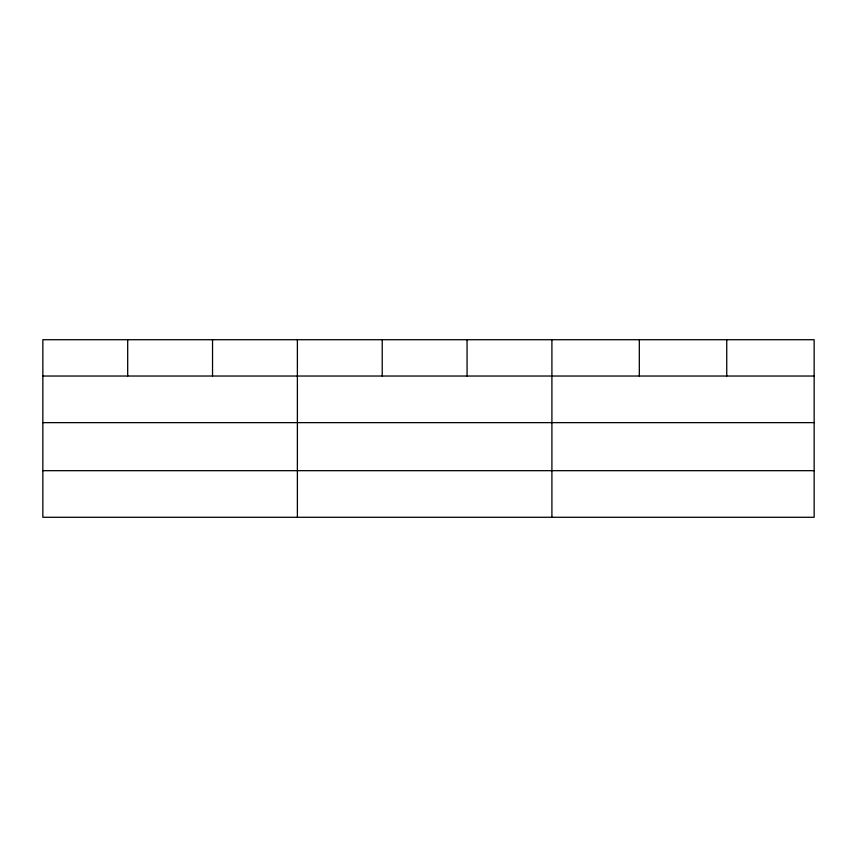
<?xml version="1.0" encoding="UTF-8"?>
<svg xmlns="http://www.w3.org/2000/svg" width="857" height="857" viewBox="0 0 857 857"><rect width="100%" height="100%" fill="white"/><g stroke="black" fill="none" stroke-linecap="round" stroke-linejoin="round"><path stroke-width="1.29" d="M814.15 422.64L814.15 339.715L42.85 339.715L42.85 517.285L814.15 517.285L814.15 422.64L42.85 422.64M42.85 376.03L814.15 376.03M42.85 470.675L814.15 470.675M726.736 339.715L726.736 376.03M639.322 339.715L639.322 376.03M551.908 339.715L551.908 517.285M467.065 339.715L467.065 376.03M382.222 339.715L382.222 376.03M297.379 339.715L297.379 517.285M212.536 339.715L212.536 376.03M127.693 339.715L127.693 376.03"/></g></svg>
